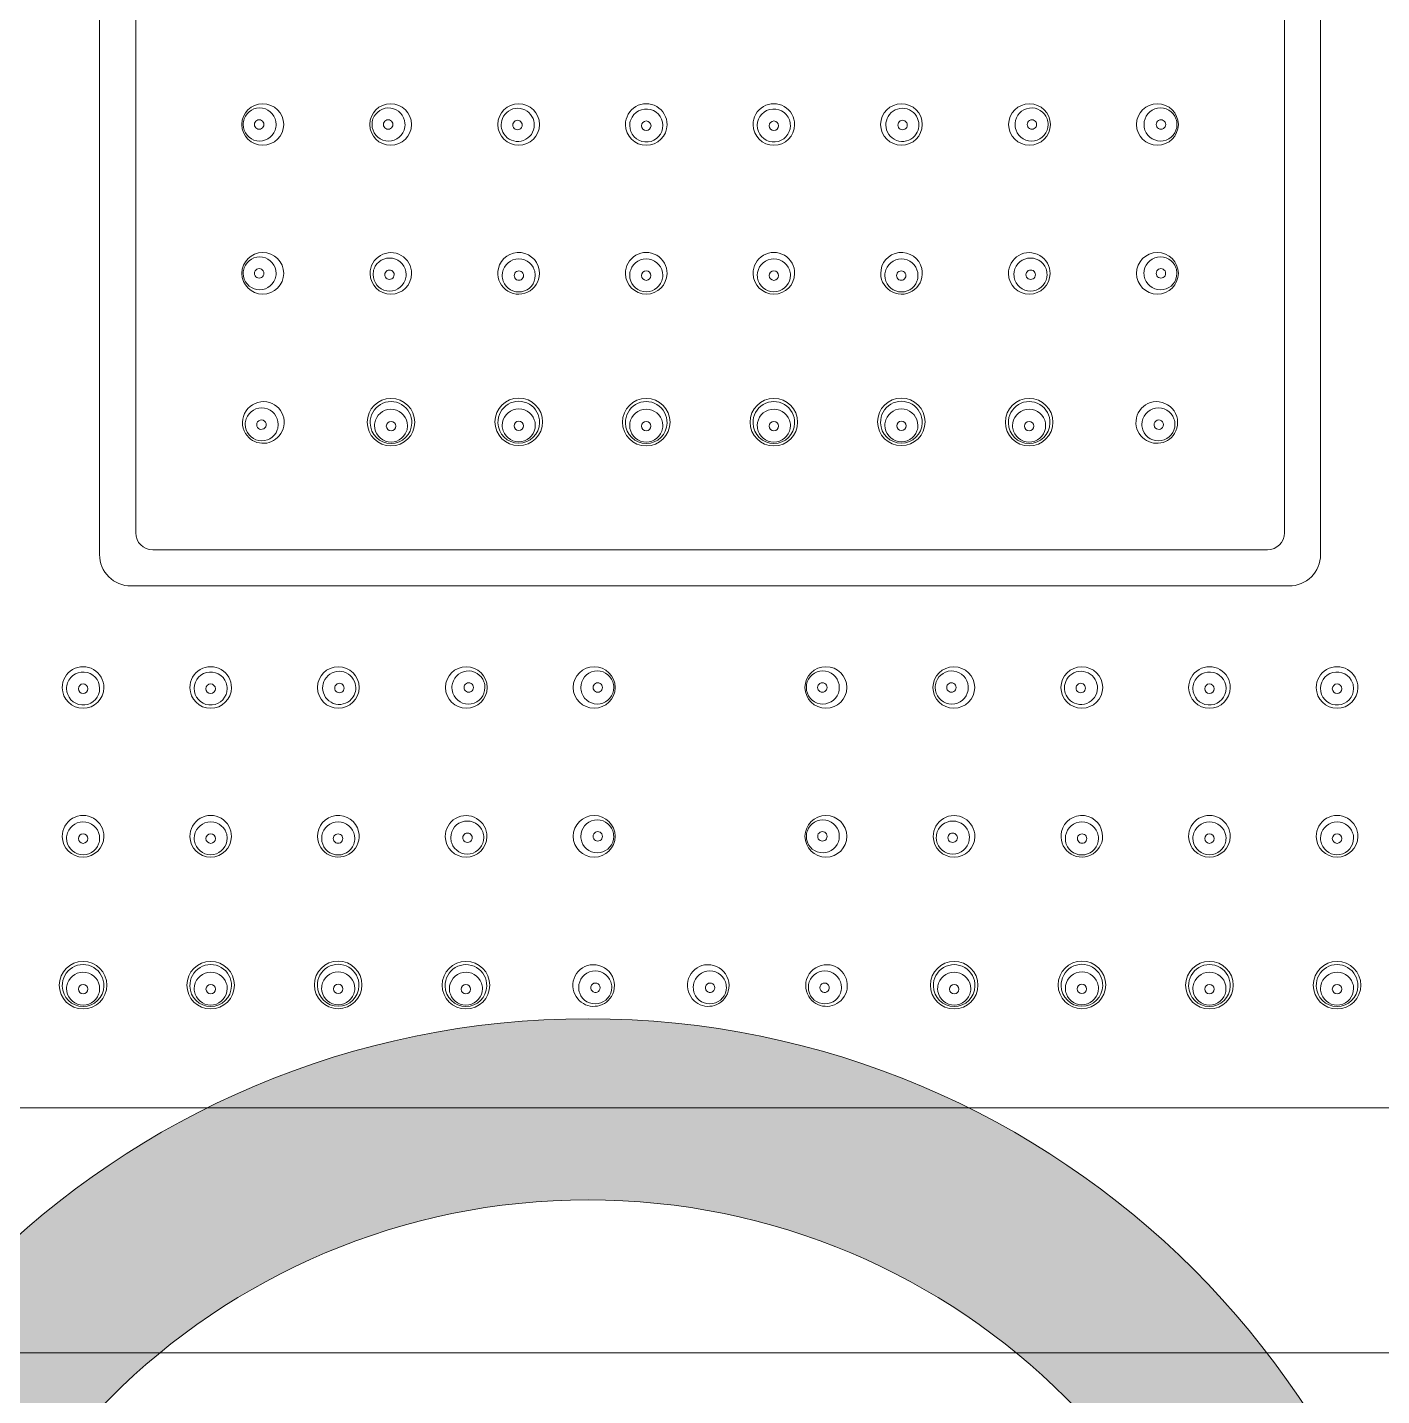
# Model space of a CAD drawing. Header units: metres. Extents: x 14 to 2416, y -346 to 476.
# Drawn here: x 145.6431 to 145.7414, y -146.6866 to -146.5872 of the extents above; entities that cross this region are included whole.
import ezdxf

# ---------------------------------------------------------------- set-up
doc = ezdxf.new("R2010")
doc.units = ezdxf.units.M
doc.linetypes.add('0', pattern=[0])
doc.linetypes.add('Dash Style-2', pattern=[0.6944250000000001, 0.48607, -0.2083550000000001])
doc.layers.get('0').update_dxf_attribs({"linetype": '0', "lineweight": 20})
for name, color, linetype, lineweight in [('A-ANNO-TEXT', 20, 'Continuous', 13), ('baños', 251, 'Continuous', 0), ('E Tuberia Emp Piso', 24, 'Dash Style-2', 40), ('MAVA -LUMINARIAS', 1, 'Continuous', 18)]:
    doc.layers.add(name, color=color, linetype=linetype, lineweight=lineweight)
doc.layers.add('MAVA Luminarias', color=1, linetype='Continuous')

# ---------------------------------------------------------------- blocks, each defined once
blk = doc.blocks.new('A$C3bae67db')
at = {"layer": 'baños'}
for p, q in [((0.05567767941755619, 0.142043857970684), (0.05567767969631632, 0.05795731748658994)), ((0.1443225757108735, 0.142043857970684), (0.1443225754321134, 0.05795731748658994)), ((0.05830638234982644, 0.1404659088862488), (0.05830638234982644, 0.05953413947369057)), ((0.1416938727786032, 0.1404659088862488), (0.1416938727786032, 0.05953413947369057)), ((0.05953425239812304, 0.05830626942536554), (0.1404660027303066, 0.05830626942536554)), ((0.05795743052766511, 0.05567756672882496), (0.1420428246007646, 0.05567756672882496))]:
    blk.add_line(p, q, dxfattribs=at)
for points in [[(0.2000001275641807, 0.2000000241799569), (1.275641352549428e-07, 0.2000000241799569), (1.275641352549428e-07, 2.417995403902751e-08), (0.2000001275641807, 2.417995403902751e-08)], [(0.1822216636463319, 0.1822215602621071), (0.01777859148198413, 0.1822215602621071), (0.01777859148198413, 0.0177784880978038), (0.1822216636463319, 0.0177784880978038)]]:
    blk.add_lwpolyline(points, close=True, dxfattribs=at)
for centre, radius in [((0.09537011069431856, 0.0891052716333931), 0.0003427381330779128), ((0.1046301444341111, 0.0891052716333931), 0.0003427381330779128), ((0.0768350682250798, 0.0675740050237934), 0.001726273626168971), ((0.0861115584927461, 0.06759639730619682), 0.001726273626168971), ((0.09536712332959496, 0.0675740050237934), 0.001726273626168971), ((0.1046331317988347, 0.0675740050237934), 0.001726273626168971), ((0.1138886966356836, 0.06759639730619682), 0.001726273626168971), ((0.1231651869033499, 0.0675740050237934), 0.001726273626168971), ((0.05448229008286809, 0.04822083048440717), 0.0003427381330779128), ((0.06374232382266065, 0.04822083048440717), 0.0003427381330779128), ((0.1362579313056553, 0.04822083048440717), 0.0003427381330779128), ((0.1455179650454479, 0.04822083048440717), 0.0003427381330779128), ((0.0544796976509847, 0.02668658888557829), 0.001726273626168971), ((0.06374570612022445, 0.02668658888557829), 0.001726273626168971), ((0.07300127095707332, 0.0267089811679817), 0.001726273626168971), ((0.08227776122473962, 0.02668658888557829), 0.001726273626168971), ((0.1177224939035764, 0.02668658888557829), 0.001726273626168971), ((0.1269989841712427, 0.0267089811679817), 0.001726273626168971), ((0.1362545490080915, 0.02668658888557829), 0.001726273626168971), ((0.1455205574773313, 0.02668658888557829), 0.001726273626168971)]:
    blk.add_circle(centre, radius, dxfattribs=at)
for centre, radius, start, end in [((0.06752527882002823, 0.08917733031159258), 0.001523801172583426, 0.5747514779052038, 179.4262465459042), ((0.07680929635802158, 0.08918567323299698), 0.001515209523409549, 0.2469365196410936, 179.7554027190644), ((0.08610443643209464, 0.08918427319206756), 0.001515209523409549, 0.244597280935595, 179.7530634803589), ((0.0953673287696688, 0.0891897944403226), 0.001508196546264781, 359.5063520397071, 180.4925711315599), ((0.1046329263587609, 0.0891897944403226), 0.001508196546264781, 359.5074288684401, 180.4936479602929), ((0.113895818696335, 0.08918427319206756), 0.001515209523409549, 0.2469365196410936, 179.7554027190644), ((0.1231909587704081, 0.08918567323299698), 0.001515209523409549, 0.244597280935595, 179.7530634803589), ((0.1324749763084014, 0.08917733031159258), 0.001523801172583426, 0.5737534540958034, 179.4252485220948), ((0.06731282925346704, 0.08919229810322093), 0.001207791056576054, 160.5363707333084, 180.0027336194925), ((0.06730058426768437, 0.08919975367322053), 0.001193765215403577, 359.6365954075218, 160.6779287406165), ((0.06726370329096198, 0.08919407473907626), 0.0003407568798300127, 359.346075732061, 180.3246311100405), ((0.07666289127263326, 0.08919085208759014), 0.001204359554630129, 160.3983028553304, 180.0015083034943), ((0.07665732812273518, 0.0891941807547525), 0.001198002774692498, 4.349572792468204, 160.4590152359306), ((0.07663254876996461, 0.08919135762729269), 0.0003418119665338834, 359.8484264500146, 180.1447206987231), ((0.08603844434941266, 0.08915878990091386), 0.001201160736598691, 157.0568312886519, 212.9165601568608), ((0.08603850400498914, 0.08917485403923564), 0.001195045438537086, 21.80722765049478, 157.7672225745089), ((0.08602225556199983, 0.08915283907781912), 0.0003418119665338834, 359.8552793012769, 180.1515735499855), ((0.08603844435623387, 0.08915878990261916), 0.001201160729709154, 351.2970901245022, 22.51761903481964), ((0.09529917106959829, 0.08913625529719837), 0.001128460337495796, 160.0025846814546, 181.0359251744131), ((0.0953710932307672, 0.08911670710454445), 0.001200198361899698, 180.0407498063049, 160.2387492971683), ((0.1046291618976625, 0.08911670710454445), 0.001200198361899698, 19.76125070283169, 359.9592501936951), ((0.1047010840588314, 0.08913625529719837), 0.001128460337495796, 358.9640748255869, 19.99741531854547), ((0.1139618107721958, 0.08915878990261916), 0.001201160729709154, 157.4823809651803, 188.7029098754976), ((0.1139617511234405, 0.08917485403923564), 0.001195045438537086, 22.2327774254911, 158.1927723495052), ((0.1139779995664298, 0.08915283907781912), 0.0003418119665338834, 359.8484264500146, 180.1447206987231), ((0.113961810779017, 0.08915878990091386), 0.001201160736598691, 327.0834398431392, 22.94316871134812), ((0.1233429270056945, 0.0891941807547525), 0.001198002774692498, 19.54098476406944, 175.6504272075318), ((0.1233677063584651, 0.08919135762729269), 0.0003418119665338834, 359.8552793012769, 180.1515735499855), ((0.1233373638557964, 0.08919085208759014), 0.001204359554630129, 359.9984916965058, 19.6016971446696), ((0.1326996708607453, 0.08919975367322053), 0.001193765215403577, 19.32207125938354, 180.3634045924782), ((0.1327365518374677, 0.08919407473907626), 0.0003407568798300127, 359.6753688899595, 180.6539242679389), ((0.13268742587519, 0.08919229810322093), 0.001207791056576054, 359.9972663805075, 19.46362926669158), ((0.06752527855149992, 0.08920814127750276), 0.001523803867774046, 180.5847748674714, 359.4162231563053), ((0.06729877940477991, 0.08918466896670196), 0.001193765217027741, 179.636596389109, 340.6779286321186), ((0.06726369211531846, 0.08919018572040471), 0.0003407458622599414, 179.6707068420732, 359.9999999999364), ((0.06728653441490451, 0.08919212453655945), 0.001207791059114692, 340.5363707599155, 0.002732610598238034), ((0.07680929608221732, 0.08919918448349762), 0.001515211808342921, 180.2663152946292, 359.7360239440766), ((0.07665652931444811, 0.08918731661173496), 0.001198002720139636, 179.8324281218217, 340.459017457677), ((0.07663254866423586, 0.08918959001353954), 0.0003418119665339049, 179.8484264500145, 0.1447206987231602), ((0.07664612589400122, 0.08919191523292369), 0.001209345381516621, 340.4185567370939, 4.416346836907331), ((0.08610443670789891, 0.0891977844425682), 0.001515211808342921, 180.2639760559234, 359.7336847053708), ((0.08603844434895791, 0.08915878990125492), 0.001201160737011495, 212.9165601055092, 351.2970902225019), ((0.08602225566772859, 0.0891510714640944), 0.0003418119665339049, 179.8552793012768, 0.1515735499854856), ((0.09536732874329346, 0.08918700170280403), 0.001508175096699564, 180.3864785172691, 359.6124446539787), ((0.1046329263851362, 0.08918700170280403), 0.001508175096699564, 180.3875553460212, 359.6135214827309), ((0.1138958184205308, 0.0891977844425682), 0.001515211808342921, 180.2663152946292, 359.7360239440766), ((0.1139618107794718, 0.08915878990125492), 0.001201160737011495, 188.7029097774981, 327.0834398944908), ((0.1139779994607011, 0.0891510714640944), 0.0003418119665339049, 179.8484264500145, 0.1447206987231602), ((0.1231909590462124, 0.08919918448349762), 0.001515211808342921, 180.2639760559234, 359.7336847053708), ((0.1233541292344285, 0.08919191523292369), 0.001209345381516621, 175.5836531630927, 199.5814432629045), ((0.1233437258139816, 0.08918731661173496), 0.001198002720139636, 199.5409825423229, 0.1675718781782871), ((0.1233677064641938, 0.08918959001353954), 0.0003418119665339049, 179.8552793012768, 0.1515735499854856), ((0.1324749765769297, 0.08920814127750276), 0.001523803867774046, 180.5837768436947, 359.4152251325286), ((0.1327137207135252, 0.08919212453655945), 0.001207791059114692, 179.9972673894018, 199.4636292400845), ((0.1327014757236498, 0.08918466896670196), 0.001193765217027741, 199.3220713678814, 0.3634036108910048), ((0.1327365630131112, 0.08919018572040471), 0.0003407458622599414, 180.0000000000635, 0.3292931579268081), ((0.06752622073366865, 0.0783676869765415), 0.001523560504830024, 0.5584262577229699, 179.4438626310407), ((0.06730323483333223, 0.07838901595476244), 0.001193893552601191, 359.6382842799194, 160.6700129615116), ((0.07682554912815931, 0.07837585614284848), 0.001510635915196017, 359.5106951228642, 180.5562638595077), ((0.07673669497097535, 0.07829296384556272), 0.001200943033476937, 359.9331528515922, 160.1968952919805), ((0.08610270852994972, 0.07839207688228811), 0.001507949430811743, 358.7861149333493, 167.2863113225147), ((0.09536749553893742, 0.07839150085185764), 0.001508573317714411, 358.8207356911439, 181.1783762100055), ((0.1046327595894923, 0.07839150085185764), 0.001508573317714411, 358.8216237899945, 181.1792643088561), ((0.1138975465984799, 0.07839207688228811), 0.001507949430811743, 12.71368867748525, 181.2138850666507), ((0.1231747060002704, 0.07837585614284848), 0.001510635915196017, 359.4437361404923, 180.4893048771358), ((0.1232635601574543, 0.07829296384556272), 0.001200943033476937, 19.80310470801955, 180.0668471484078), ((0.132474034394761, 0.0783676869765415), 0.001523560504830024, 0.5561373689593011, 179.441573742277), ((0.1326970202950974, 0.07838901595476244), 0.001193893552601191, 19.32998703848845, 180.3617157200807), ((0.06731527943469473, 0.07838172810874511), 0.00120767496975197, 160.5328952513857, 180.002746965788), ((0.06726664170508911, 0.0783833489728849), 0.0003407760450881728, 359.6740150186533, 180.3195815855062), ((0.07673634930023354, 0.07829561864559054), 0.00119972075021922, 160.3105915023508, 180), ((0.07672299392032755, 0.07828035006203748), 0.0003424123588572697, 359.9019781301491, 179.907487058293), ((0.08610123918919044, 0.07838004721005376), 0.001509211767642307, 166.828532229629, 359.243894026229), ((0.08610787517994822, 0.07822999281943765), 0.001200943033476937, 19.80310470801955, 180.0668471484078), ((0.08612157623059602, 0.078217379035884), 0.0003424123588572697, 0.09251294170702966, 180.0980218698508), ((0.08610822085069003, 0.07823264761946547), 0.00119972075021922, 0, 19.68940849764915), ((0.09536296503841868, 0.0782389326812094), 0.001195992791243886, 160.2964487053673, 179.9991928352202), ((0.09536814589654341, 0.07823566580440655), 0.00120197248215199, 0.1605960866830021, 160.2331046607045), ((0.09536871337598996, 0.0782146922411684), 0.0003427171174496419, 0.1454795033560317, 179.8585834045856), ((0.1046321092318863, 0.07823566580440655), 0.00120197248215199, 19.76689533929529, 179.839403913317), ((0.1046315417524397, 0.0782146922411684), 0.0003427171174496419, 0.1414165954143968, 179.854520496644), ((0.104637290090011, 0.0782389326812094), 0.001195992791243886, 0.0008071647797915169, 19.70355129463271), ((0.1138990159392392, 0.07838004721005376), 0.001509211767642307, 180.756105973771, 13.17146777037103), ((0.1138920342777396, 0.07823264761946547), 0.00119972075021922, 160.3105915023508, 180), ((0.1138923799484814, 0.07822999281943765), 0.001200943033476937, 359.9331528515922, 160.1968952919805), ((0.1138786788978337, 0.078217379035884), 0.0003424123588572697, 359.9019781301491, 179.907487058293), ((0.1232772612081021, 0.07828035006203748), 0.0003424123588572697, 0.09251294170702966, 180.0980218698508), ((0.1232639058281961, 0.07829561864559054), 0.00119972075021922, 0, 19.68940849764915), ((0.1327336134233406, 0.0783833489728849), 0.0003407760450881728, 359.6804184144938, 180.3259849813467), ((0.1326849756937349, 0.07838172810874511), 0.00120767496975197, 359.997253034212, 19.4671047486143), ((0.0675262201329474, 0.0783977629684145), 0.001523564837230641, 180.5749321923367, 359.4273566964525), ((0.06730147437173173, 0.07837419070545337), 0.00119389333313216, 179.6410510969565, 340.6700218788732), ((0.06726664149067574, 0.07837950938019134), 0.0003407760450880885, 179.6740150187168, 0.3195815854410826), ((0.0672894296246227, 0.07838147879927959), 0.001207674969753276, 340.5328952600327, 0), ((0.07682554874776315, 0.07837650696605891), 0.001510641993610608, 180.5809473250861, 359.4860116572814), ((0.07673755557897266, 0.07829406342468559), 0.001200928035992184, 179.92580103304, 340.1673369226742), ((0.0767229938655305, 0.07828031713778927), 0.0003424123588573842, 179.9019778471349, 359.9074873413071), ((0.07673791822156772, 0.07829149877172625), 0.001199718968097798, 340.2766783095563, 0.003053155092960894), ((0.08610665192958322, 0.07822852774560118), 0.001199718968097798, 179.996946844907, 199.7233216904437), ((0.08610701457195091, 0.07823109239856052), 0.001200928035992184, 199.8326630773257, 0.07419896695995848), ((0.08612157628539308, 0.0782173461116642), 0.0003424123588573842, 180.0925126586928, 0.09802215286506169), ((0.09536749544457734, 0.07837916770522924), 0.001508369991397104, 180.7099927432195, 359.2891192542868), ((0.0953689405916407, 0.07824231153565364), 0.001201973046303671, 180.1602606542315, 340.0846719199311), ((0.09536871331505381, 0.07821640832047905), 0.000342717117449731, 180.1454795032274, 359.8585834046492), ((0.0953741167763269, 0.0782390521825036), 0.001195996880989198, 340.1470106921285, 359.9991694389859), ((0.1046327596838523, 0.07837916770522924), 0.001508369991397104, 180.7108807457132, 359.2900072567805), ((0.1046261383523301, 0.0782390521825036), 0.001195996880989198, 180.0008305610141, 199.8529893078715), ((0.104631314536789, 0.07824231153565364), 0.001201973046303671, 199.915328080069, 359.8397393457685), ((0.1046315418133759, 0.07821640832047905), 0.000342717117449731, 180.1414165953509, 359.8545204967726), ((0.1138932405564788, 0.07823109239856052), 0.001200928035992184, 179.92580103304, 340.1673369226742), ((0.1138786788430366, 0.0782173461116642), 0.0003424123588573842, 179.9019778471349, 359.9074873413071), ((0.1138936031990738, 0.07822852774560118), 0.001199718968097798, 340.2766783095563, 0.003053155092960894), ((0.1231747063806665, 0.07837650696605891), 0.001510641993610608, 180.5139883427186, 359.4190526749139), ((0.1232623369068619, 0.07829149877172625), 0.001199718968097798, 179.996946844907, 199.7233216904437), ((0.123262699549457, 0.07829406342468559), 0.001200928035992184, 199.8326630773257, 0.07419896695995848), ((0.1232772612628992, 0.07828031713778927), 0.0003424123588573842, 180.0925126586928, 0.09802215286506169), ((0.1324740349954823, 0.0783977629684145), 0.001523564837230641, 180.5726433035458, 359.4250678076634), ((0.1327108255040343, 0.07838147879927959), 0.001207674969753276, 180, 199.4671047399674), ((0.1326987807566979, 0.07837419070545337), 0.00119389333313216, 199.3299781211269, 0.3589489030434814), ((0.1327336136377539, 0.07837950938019134), 0.0003407760450880885, 179.6804184145589, 0.3259849812831996), ((0.06757577863658071, 0.06754246966197996), 0.001521988814155353, 80.54815256121562, 211.633336167478), ((0.06744739869321847, 0.06741161615038749), 0.001200817506817739, 359.9068270054257, 160.0843865683467), ((0.06757360806199131, 0.0675587707196641), 0.001506273214753162, 319.5304199536451, 80.36488295535518), ((0.07683599266800911, 0.06755994871695492), 0.001508967363600021, 357.8229479661159, 182.0301807567156), ((0.08611063404958941, 0.06758234099935834), 0.001508967363600021, 357.9698192432843, 182.1770520338841), ((0.09536732375926249, 0.06756132956913774), 0.001508910434373833, 357.9993150835641, 182.0003996025396), ((0.1046329313691672, 0.06756132956913774), 0.001508910434373833, 357.9996003974603, 182.0006849164359), ((0.1138896210788403, 0.06758234099935834), 0.001508967363600021, 357.8229479661159, 182.0301807567156), ((0.1231642624604206, 0.06755994871695492), 0.001508967363600021, 357.9698192432843, 182.1770520338841), ((0.1324266470664384, 0.0675587707196641), 0.001506273214753162, 99.63511704464473, 220.4695800463546), ((0.1325528564352112, 0.06741161615038749), 0.001200817506817739, 19.91561343165329, 180.0931729945744), ((0.132424476491849, 0.06754246966197996), 0.001521988814155353, 328.3666638325218, 99.45184743878438), ((0.06744492393198698, 0.06741844311735434), 0.00119617823364954, 160.3514577205625, 180.0058689435308), ((0.06742947758010587, 0.06739314287329279), 0.0003417448353014675, 143.4591566175692, 215.8037251876988), ((0.06742879027405024, 0.0673927519154276), 0.0003414261719296849, 69.53359209067591, 143.3377727266896), ((0.06742884736917176, 0.06739080462619285), 0.0003432313649668054, 353.593148223272, 69.65618205706909), ((0.07682412820707896, 0.06732174835760674), 0.001188687084480606, 160.3205009243842, 179.9977989997734), ((0.0768361336767498, 0.06731439095414515), 0.001202472454991783, 0.3589689066509878, 160.1830485852777), ((0.07683718328979694, 0.06728423467964006), 0.0003427216785175545, 0.3316643734356975, 179.6745511584029), ((0.0861104930410761, 0.06733678323654857), 0.001202472454991783, 19.81695141472233, 179.641031093349), ((0.08610944342802895, 0.0673066269620719), 0.0003427216785175545, 0.325448841597066, 179.6683356265643), ((0.08612249851051956, 0.06734414064001015), 0.001188687084480606, 0.002201000226615922, 19.67949907561579), ((0.09535497519681257, 0.06732625400791648), 0.001188978101211688, 160.3206322798199, 179.9979251928167), ((0.09536676056376336, 0.06731936279231121), 0.001202398407140004, 0.3318408663501854, 160.2005550083285), ((0.09536760711961279, 0.06728917523130207), 0.0003427214496676189, 0.3212440237048805, 179.6801582375024), ((0.1046334945648937, 0.06731936279231121), 0.001202398407140004, 19.79944499167146, 179.6681591336499), ((0.1046326480088169, 0.06728917523130207), 0.0003427214496676189, 0.319841762497594, 179.6787559762952), ((0.1046452799316171, 0.06732625400791648), 0.001188978101211688, 0.002074807183306674, 19.67936772018006), ((0.1138777566179101, 0.06734414064001015), 0.001188687084480606, 160.3205009243842, 179.9977989997734), ((0.1138897620873536, 0.06733678323654857), 0.001202472454991783, 0.3589689066509878, 160.1830485852777), ((0.1138908117004007, 0.0673066269620719), 0.0003427216785175545, 0.3316643734356975, 179.6745511584029), ((0.1231641214516799, 0.06731439095414515), 0.001202472454991783, 19.81695141472233, 179.641031093349), ((0.1231630718386327, 0.06728423467964006), 0.0003427216785175545, 0.325448841597066, 179.6683356265643), ((0.1231761269213507, 0.06732174835760674), 0.001188687084480606, 0.002201000226615922, 19.67949907561579), ((0.1325714077592579, 0.06739080462619285), 0.0003432313649668054, 110.3438179429309, 186.4068517767278), ((0.1325714648543794, 0.0673927519154276), 0.0003414261719296849, 36.66222727331041, 110.4664079093241), ((0.1325707775483238, 0.06739314287329279), 0.0003417448353014675, 324.1962748123012, 36.54084338243083), ((0.1325553311964427, 0.06741844311735434), 0.00119617823364954, 359.9941310564691, 19.64854227943749), ((0.06744956593814777, 0.06741637321754723), 0.001200821812368165, 179.9070834077331, 340.0164505868464), ((0.06755888616902439, 0.06754782574898144), 0.001510474982378461, 212.1423970633515, 320.2087241241978), ((0.06743122423284831, 0.06739365621933047), 0.0003434622621792048, 215.7027211554143, 279.638193328027), ((0.06743161916568852, 0.06739068123007286), 0.000340463161306216, 279.6564916593664, 353.5617333049892), ((0.06745204315046749, 0.06740953993729448), 0.001196171468180108, 340.2835028898117, 0.005914314197119606), ((0.07683595447673497, 0.06753015113638838), 0.001508167584307319, 180.8988493815665, 359.0998149017747), ((0.07683789637843574, 0.06732932927223345), 0.001202478864778748, 180.359042434974, 339.950480320251), ((0.07683718307652043, 0.06728816526076997), 0.0003427216785174244, 180.3316643732419, 359.6745511585951), ((0.07684987977717128, 0.06732197217404945), 0.001188702755491038, 340.0855827822089, 359.9977080007025), ((0.08611067224109092, 0.06755254341882022), 0.001508167584307319, 180.9001850982251, 359.1011506184335), ((0.08609674694065461, 0.06734436445645287), 0.001188702755491038, 180.0022919992975, 199.9144172177909), ((0.08610873033916278, 0.06735172155466529), 0.001202478864778748, 200.049519679749, 359.640957565026), ((0.08610944364107809, 0.06731055754317339), 0.0003427216785174244, 180.3254488414049, 359.6683356267581), ((0.09536732368673029, 0.06753224788808865), 0.001508175294152605, 180.8961877184803, 359.1035269676771), ((0.09536844225425511, 0.06733361572710095), 0.001202467430117421, 180.3487255595719, 339.9526601246038), ((0.09536760707254643, 0.06729300994097542), 0.0003427214496652206, 180.3212439525, 359.6801583086421), ((0.09538014580965637, 0.0673263715315997), 0.001188992995398989, 340.0872666414435, 359.9978397821129), ((0.1046329314416994, 0.06753224788808865), 0.001508175294152605, 180.8964730323229, 359.1038122815197), ((0.1046201093187733, 0.0673263715315997), 0.001188992995398989, 180.0021602178871, 199.9127333585565), ((0.1046318128741746, 0.06733361572710095), 0.001202467430117421, 200.0473398753963, 359.651274440428), ((0.1046326480558832, 0.06729300994097542), 0.0003427214496652206, 180.3198416913579, 359.6787560475), ((0.1138895828873387, 0.06755254341882022), 0.001508167584307319, 180.8988493815665, 359.0998149017747), ((0.1138915247892669, 0.06735172155466529), 0.001202478864778748, 180.359042434974, 339.950480320251), ((0.1138908114873516, 0.06731055754317339), 0.0003427216785174244, 180.3316643732419, 359.6745511585951), ((0.1139035081880024, 0.06734436445645287), 0.001188702755491038, 340.0855827822089, 359.9977080007025), ((0.1231643006516947, 0.06753015113638838), 0.001508167584307319, 180.9001850982251, 359.1011506184335), ((0.1231503753512584, 0.06732197217404945), 0.001188702755491038, 180.0022919992975, 199.9144172177909), ((0.1231623587499939, 0.06732932927223345), 0.001202478864778748, 200.049519679749, 359.640957565026), ((0.1231630720519092, 0.06728816526076997), 0.0003427216785174244, 180.3254488414049, 359.6683356267581), ((0.1324413689594053, 0.06754782574898144), 0.001510474982378461, 219.7912758758021, 327.8576029366483), ((0.1325482119779622, 0.06740953993729448), 0.001196171468180108, 179.9940856858028, 199.7164971101882), ((0.1325506891902819, 0.06741637321754723), 0.001200821812368165, 199.9835494131534, 0.09291659226688478), ((0.1325686359629685, 0.06739068123007286), 0.000340463161306216, 186.4382666950108, 260.3435083406337), ((0.1325690308955814, 0.06739365621933047), 0.0003434622621792048, 260.361806671973, 324.2972788445857), ((0.05953425239812304, 0.05953413947369057), 0.001227870048324664, 180.000000010199, 269.9999999974336), ((0.1404660027303066, 0.05953413947369057), 0.001227870048324664, 270.0000000025664, 359.999999989801), ((0.05795630335677515, 0.05795619038922695), 0.002278623939186942, 179.9716592442715, 270.0283426059618), ((0.1420439517716545, 0.05795619038922695), 0.002278623939186942, 269.971657394038, 0.02834075572858865), ((0.05447950815821834, 0.04830535329136509), 0.001508196546264781, 359.5063520397071, 180.4925711315599), ((0.0637451057473104, 0.04830535329136509), 0.001508196546264781, 359.5074288684401, 180.4936479602929), ((0.07300799808488456, 0.04829983204311006), 0.001515209523409549, 0.2469365196410936, 179.7554027190644), ((0.08230313815895762, 0.04830123208403947), 0.001515209523409549, 0.244597280935595, 179.7530634803589), ((0.09158715569695097, 0.04829288916263508), 0.001523801172583426, 0.5737534540958034, 179.4252485220948), ((0.108413099431365, 0.04829288916263508), 0.001523801172583426, 0.5747514779052038, 179.4262465459042), ((0.1176971169693584, 0.04830123208403947), 0.001515209523409549, 0.2469365196410936, 179.7554027190644), ((0.1269922570434314, 0.04829983204311006), 0.001515209523409549, 0.244597280935595, 179.7530634803589), ((0.1362551493810056, 0.04830535329136509), 0.001508196546264781, 359.5063520397071, 180.4925711315599), ((0.1455207469700976, 0.04830535329136509), 0.001508196546264781, 359.5074288684401, 180.4936479602929), ((0.05448327261931674, 0.04823226595558694), 0.001200198361899698, 180.0407498063049, 160.2387492971683), ((0.063741341286212, 0.04823226595558694), 0.001200198361899698, 19.76125070283169, 359.9592501936951), ((0.07307399016074534, 0.04827434875366166), 0.001201160729709154, 157.4823809651806, 188.7029098754977), ((0.07307393051199007, 0.04829041289027813), 0.001195045438537086, 22.2327774254911, 158.1927723495052), ((0.07307399016756655, 0.04827434875192793), 0.001201160736598691, 327.0834398431394, 22.94316871134834), ((0.08245510639424403, 0.04830973960579499), 0.001198002774692498, 19.54098476406944, 175.6504272075318), ((0.08244954324434595, 0.04830641093863264), 0.001204359554630129, 359.9984916965058, 19.6016971446696), ((0.09181185024929484, 0.04831531252426302), 0.001193765215403577, 19.32207125938375, 180.3634045924782), ((0.09179960526373954, 0.04830785695426343), 0.001207791056576054, 359.9972663805075, 19.4636292666918), ((0.1082006498645764, 0.04830785695426343), 0.001207791056576054, 160.5363707333082, 180.0027336194925), ((0.1081884048790211, 0.04831531252426302), 0.001193765215403577, 359.6365954075218, 160.6779287406167), ((0.11755071188397, 0.04830641093863264), 0.001204359554630129, 160.3983028553304, 180.0015083034943), ((0.117545148734072, 0.04830973960579499), 0.001198002774692498, 4.349572792468204, 160.4590152359306), ((0.1269262649607494, 0.04827434875192793), 0.001201160736598691, 157.0568312886517, 212.9165601568606), ((0.1269263246163259, 0.04829041289027813), 0.001195045438537086, 21.80722765049478, 157.7672225745089), ((0.1269262649675706, 0.04827434875366166), 0.001201160729709154, 351.2970901245022, 22.51761903481942), ((0.136258913842104, 0.04823226595558694), 0.001200198361899698, 180.0407498063049, 160.2387492971683), ((0.1455169825089992, 0.04823226595558694), 0.001200198361899698, 19.76125070283169, 359.9592501936951), ((0.05447950813184299, 0.04830256055384652), 0.001508175096699564, 180.3864785172691, 359.6124446539787), ((0.05441135045814782, 0.04825181414821245), 0.001128460337495796, 160.0025846814546, 181.0359251744131), ((0.06374510577368575, 0.04830256055384652), 0.001508175096699564, 180.3875553460212, 359.6135214827309), ((0.06381326344738092, 0.04825181414821245), 0.001128460337495796, 358.9640748255869, 19.99741531854547), ((0.0730079978090803, 0.0483133432936107), 0.001515211808342921, 180.2663152946292, 359.7360239440766), ((0.0730739901680213, 0.04827434875229741), 0.001201160737011495, 188.7029097774981, 327.0834398944905), ((0.07309017895497938, 0.04826839792886162), 0.0003418119665338834, 359.8484264500146, 180.1447206987231), ((0.07309017884925062, 0.04826663031510847), 0.0003418119665339049, 179.8484264500145, 0.1447206987231602), ((0.08230313843476189, 0.04831474333454011), 0.001515211808342921, 180.2639760559234, 359.7336847053708), ((0.08246630862297799, 0.04830747408396618), 0.001209345381516621, 175.5836531630929, 199.5814432629045), ((0.0824559052025311, 0.04830287546277745), 0.001198002720139636, 199.5409825423227, 0.1675718781782871), ((0.08247988574701459, 0.04830691647830676), 0.0003418119665338834, 359.8552793012769, 180.1515735499855), ((0.08247988585274335, 0.04830514886458204), 0.0003418119665339049, 179.8552793012768, 0.1515735499854856), ((0.09158715596547928, 0.04832370012851683), 0.001523803867774046, 180.5837768436947, 359.4152251325286), ((0.0918259001020747, 0.04830768338760194), 0.001207791059114692, 179.9972673894018, 199.4636292400843), ((0.0918136551121993, 0.04830022781774446), 0.001193765217027741, 199.3220713678814, 0.3634036108910048), ((0.09184873122601722, 0.04830963359011875), 0.0003407568798300127, 359.6753688899595, 180.6539242679389), ((0.09184874240166074, 0.04830574457144721), 0.0003407458622599414, 180.0000000000635, 0.3292931579268081), ((0.1084130991628367, 0.04832370012851683), 0.001523803867774046, 180.5847748674714, 359.4162231563053), ((0.1081866000161167, 0.04830022781774446), 0.001193765217027741, 179.636596389109, 340.6779286321186), ((0.1081515239022988, 0.04830963359011875), 0.0003407568798300127, 359.346075732061, 180.3246311100405), ((0.1081515127266552, 0.04830574457144721), 0.0003407458622599414, 179.6707068420732, 359.9999999999364), ((0.1081743550262413, 0.04830768338760194), 0.001207791059114692, 340.5363707599157, 0.002732610598238034), ((0.1176971166935541, 0.04831474333454011), 0.001515211808342921, 180.2663152946292, 359.7360239440766), ((0.1175443499257849, 0.04830287546277745), 0.001198002720139636, 179.8324281218217, 340.4590174576773), ((0.1175203693813014, 0.04830691647830676), 0.0003418119665338834, 359.8484264500146, 180.1447206987231), ((0.1175203692755726, 0.04830514886458204), 0.0003418119665339049, 179.8484264500145, 0.1447206987231602), ((0.117533946505338, 0.04830747408396618), 0.001209345381516621, 340.4185567370955, 4.416346836907127), ((0.1269922573192357, 0.0483133432936107), 0.001515211808342921, 180.2639760559234, 359.7336847053708), ((0.1269262649602947, 0.04827434875229741), 0.001201160737011495, 212.9165601055094, 351.2970902225019), ((0.1269100761733366, 0.04826839792886162), 0.0003418119665338834, 359.8552793012769, 180.1515735499855), ((0.1269100762790654, 0.04826663031510847), 0.0003418119665339049, 179.8552793012768, 0.1515735499854856), ((0.1362551493546302, 0.04830256055384652), 0.001508175096699564, 180.3864785172691, 359.6124446539787), ((0.1361869916809351, 0.04825181414821245), 0.001128460337495796, 160.0025846814546, 181.0359251744131), ((0.145520746996473, 0.04830256055384652), 0.001508175096699564, 180.3875553460212, 359.6135214827309), ((0.1455889046701682, 0.04825181414821245), 0.001128460337495796, 358.9640748255869, 19.99741531854547), ((0.05447967492748695, 0.03750705970290014), 0.001508573317714411, 358.8207356911439, 181.1783762100055), ((0.06374493897804179, 0.03750705970290014), 0.001508573317714411, 358.8216237899945, 181.1792643088561), ((0.07300972598702948, 0.0375076357333306), 0.001507949430811743, 12.71368867748525, 181.2138850666507), ((0.0822868853888199, 0.03749141499386255), 0.001510635915196017, 359.4437361404923, 180.4893048771358), ((0.09158621378331055, 0.037483245827584), 0.001523560504830024, 0.5561373689593011, 179.441573742277), ((0.1084140413450054, 0.037483245827584), 0.001523560504830024, 0.5584262577229699, 179.4438626310407), ((0.1177133697394961, 0.03749141499386255), 0.001510635915196017, 359.5106951228642, 180.5562638595077), ((0.1269905291412865, 0.0375076357333306), 0.001507949430811743, 358.7861149333493, 167.2863113225147), ((0.1362553161502742, 0.03750705970290014), 0.001508573317714411, 358.8207356911439, 181.1783762100055), ((0.145520580200829, 0.03750705970290014), 0.001508573317714411, 358.8216237899945, 181.1792643088561), ((0.05448032528509295, 0.03735122465544904), 0.00120197248215199, 0.1605960866830021, 160.2331046607047), ((0.0637442886204358, 0.03735122465544904), 0.00120197248215199, 19.76689533929529, 179.839403913317), ((0.07301119532778877, 0.03749560606109625), 0.001509211767642307, 180.756105973771, 13.17146777037103), ((0.07300455933703098, 0.03734555167048015), 0.001200943033476937, 359.9331528515922, 160.1968952919807), ((0.08237573954600386, 0.03740852269660522), 0.001200943033476937, 19.80310470801976, 180.0668471484078), ((0.08237608521674566, 0.03741117749663303), 0.00119972075021922, 0, 19.68940849764915), ((0.09180919968364698, 0.03750457480577651), 0.001193893552601191, 19.32998703848845, 180.3617157200807), ((0.09184579281189009, 0.0374989078239274), 0.0003407760450881728, 359.6804184144938, 180.3259849813467), ((0.09179715508228448, 0.0374972869597876), 0.00120767496975197, 359.997253034212, 19.4671047486143), ((0.1082031000460315, 0.0374972869597876), 0.00120767496975197, 160.5328952513857, 180.002746965788), ((0.108191055444669, 0.03750457480577651), 0.001193893552601191, 359.6382842799194, 160.6700129615116), ((0.1081544623164259, 0.0374989078239274), 0.0003407760450881728, 359.6740150186533, 180.3195815855062), ((0.1176241699115703, 0.03741117749663303), 0.00119972075021922, 160.3105915023508, 180), ((0.1176245155823121, 0.03740852269660522), 0.001200943033476937, 359.9331528515922, 160.1968952919803), ((0.1269890598005272, 0.03749560606109625), 0.001509211767642307, 166.828532229629, 359.243894026229), ((0.126995695791285, 0.03734555167048015), 0.001200943033476937, 19.80310470801934, 180.0668471484078), ((0.1362559665078802, 0.03735122465544904), 0.00120197248215199, 0.1605960866830021, 160.2331046607047), ((0.145519929843223, 0.03735122465544904), 0.00120197248215199, 19.76689533929529, 179.839403913317), ((0.05447967483312688, 0.03749472655624331), 0.001508369991397104, 180.7099927432195, 359.2891192542868), ((0.05447514442696821, 0.0373544915322519), 0.001195992791243886, 160.2964487053675, 179.9991928352202), ((0.05448111998019023, 0.03735787038669613), 0.001201973046303671, 180.1602606542332, 340.0846719199311), ((0.05448089276453949, 0.03733025109221089), 0.0003427171174496419, 0.1454795033560317, 179.8585834045856), ((0.05448089270360335, 0.03733196717152154), 0.000342717117449731, 180.1454795032274, 359.8585834046492), ((0.05448629616487644, 0.03735461103354609), 0.001195996880989198, 340.1470106921285, 359.9991694389859), ((0.06374493907240186, 0.03749472655624331), 0.001508369991397104, 180.7108807457132, 359.2900072567805), ((0.06373831774087968, 0.03735461103354609), 0.001195996880989198, 180.0008305610141, 199.8529893078715), ((0.06374349392533851, 0.03735787038669613), 0.001201973046303671, 199.915328080069, 359.8397393457685), ((0.06374372114098925, 0.03733025109221089), 0.0003427171174496419, 0.1414165954143968, 179.854520496644), ((0.0637437212019254, 0.03733196717152154), 0.000342717117449731, 180.1414165953509, 359.8545204967726), ((0.06374946947856053, 0.0373544915322519), 0.001195992791243886, 0.0008071647797915169, 19.70355129463293), ((0.0730054199450283, 0.03734665124960301), 0.001200928035992184, 179.92580103304, 340.1673369226745), ((0.07300421366628917, 0.03734820647050796), 0.00119972075021922, 160.3105915023508, 180), ((0.07299085828638319, 0.03733293788692649), 0.0003424123588572697, 359.9019781301491, 179.907487058293), ((0.07299085823158613, 0.03733290496270669), 0.0003424123588573842, 179.9019778471349, 359.9074873413071), ((0.07300578258762336, 0.03734408659664368), 0.001199718968097798, 340.2766783095561, 0.003053155092960894), ((0.08228688576921606, 0.03749206581710141), 0.001510641993610608, 180.5139883427186, 359.4190526749139), ((0.08237451629541148, 0.03740705762276875), 0.001199718968097798, 179.996946844907, 199.7233216904439), ((0.08237487893800655, 0.03740962227572808), 0.001200928035992184, 199.8326630773255, 0.07419896695995848), ((0.08238944059665165, 0.03739590891305156), 0.0003424123588572697, 0.09251294170702966, 180.0980218698508), ((0.08238944065144871, 0.03739587598883176), 0.0003424123588573842, 180.0925126586928, 0.09802215286506169), ((0.0915862143840318, 0.03751332181942857), 0.001523564837230641, 180.5726433035475, 359.4250678076634), ((0.09182300489258388, 0.03749703765032208), 0.001207674969753276, 180, 199.4671047399676), ((0.09181096014524748, 0.03748974955649587), 0.00119389333313216, 199.3299781211269, 0.3589489030434814), ((0.09184579302630347, 0.03749506823120541), 0.0003407760450880885, 179.6804184145589, 0.3259849812831996), ((0.1084140407442842, 0.03751332181942857), 0.001523564837230641, 180.5749321923367, 359.4273566964525), ((0.1081892949830685, 0.03748974955649587), 0.00119389333313216, 179.6410510969565, 340.6700218788732), ((0.1081544621020125, 0.03749506823120541), 0.0003407760450880885, 179.6740150187168, 0.3195815854410826), ((0.1081772502357321, 0.03749703765032208), 0.001207674969753276, 340.5328952600324, 0), ((0.1177133693590999, 0.03749206581710141), 0.001510641993610608, 180.5809473250861, 359.4860116572814), ((0.1176253761903094, 0.03740962227572808), 0.001200928035992184, 179.92580103304, 340.1673369226745), ((0.1176108144768673, 0.03739587598883176), 0.0003424123588573842, 179.9019778471349, 359.9074873413071), ((0.1176108145316643, 0.03739590891305156), 0.0003424123588572697, 359.9019781301491, 179.907487058293), ((0.1176257388329045, 0.03740705762276875), 0.001199718968097798, 340.2766783095565, 0.003053155092960894), ((0.1269944725406926, 0.03734408659664368), 0.001199718968097798, 179.996946844907, 199.7233216904439), ((0.1269948351832877, 0.03734665124960301), 0.001200928035992184, 199.8326630773255, 0.07419896695995848), ((0.1270093968419328, 0.03733293788692649), 0.0003424123588572697, 0.09251294170702966, 180.0980218698508), ((0.1270093968967299, 0.03733290496270669), 0.0003424123588573842, 180.0925126586928, 0.09802215286506169), ((0.1269960414620268, 0.03734820647050796), 0.00119972075021922, 0, 19.68940849764915), ((0.1362553160559141, 0.03749472655624331), 0.001508369991397104, 180.7099927432195, 359.2891192542868), ((0.1362507856497555, 0.0373544915322519), 0.001195992791243886, 160.2964487053675, 179.9991928352202), ((0.1362567612029775, 0.03735787038669613), 0.001201973046303671, 180.1602606542315, 340.0846719199311), ((0.1362565339873267, 0.03733025109221089), 0.0003427171174496419, 0.1454795033560317, 179.8585834045856), ((0.1362565339263906, 0.03733196717152154), 0.000342717117449731, 180.1454795032274, 359.8585834046492), ((0.1362619373874363, 0.03735461103354609), 0.001195996880989198, 340.1470106921285, 359.9991694389859), ((0.1455205802951891, 0.03749472655624331), 0.001508369991397104, 180.7108807457132, 359.2900072567805), ((0.1455139589634395, 0.03735461103354609), 0.001195996880989198, 180.0008305610141, 199.8529893078715), ((0.1455191351481258, 0.03735787038669613), 0.001201973046303671, 199.915328080069, 359.8397393457668), ((0.1455193623637765, 0.03733025109221089), 0.0003427171174496419, 0.1414165954143968, 179.854520496644), ((0.1455193624247126, 0.03733196717152154), 0.000342717117449731, 180.1414165953509, 359.8545204967726), ((0.1455251107013478, 0.0373544915322519), 0.001195992791243886, 0.0008071647797915169, 19.7035512946325), ((0.05447989808065223, 0.02667391343092262), 0.001508910434373833, 357.9993150835639, 182.0003996025396), ((0.06374550569055693, 0.02667391343092262), 0.001508910434373833, 357.9996003974603, 182.0006849164357), ((0.07300219540023001, 0.02669492486114322), 0.001508967363600021, 357.8229479661159, 182.0301807567156), ((0.0822768367818103, 0.02667253257871138), 0.001508967363600021, 357.9698192432843, 182.1770520338841), ((0.0915392213878281, 0.02667135458144898), 0.001506273214753162, 99.63511704464473, 220.4695800463544), ((0.09153705081323871, 0.02665505352376485), 0.001521988814155353, 328.3666638325222, 99.45184743878444), ((0.09985813866762783, 0.02667135458144898), 0.001506273214753162, 99.63511704464473, 220.4695800463544), ((0.09985596809303843, 0.02665505352376485), 0.001521988814155353, 328.3666638325222, 99.45184743878444), ((0.1084632043150773, 0.02665505352376485), 0.001521988814155353, 80.54815256121559, 211.6333361674778), ((0.1084610337404879, 0.02667135458144898), 0.001506273214753162, 319.5304199536455, 80.36488295535524), ((0.1177234183465057, 0.02667253257871138), 0.001508967363600021, 357.8229479661159, 182.0301807567156), ((0.126998059728086, 0.02669492486114322), 0.001508967363600021, 357.9698192432843, 182.1770520338841), ((0.1362547494377591, 0.02667391343092262), 0.001508910434373833, 357.9993150835643, 182.0003996025396), ((0.1455203570476638, 0.02667391343092262), 0.001508910434373833, 357.9996003974603, 182.0006849164357), ((0.05446754951820232, 0.02643883786970136), 0.001188978101211688, 160.3206322798202, 179.9979251928167), ((0.05447933488515311, 0.02643194665406767), 0.001202398407140004, 0.3318408663501854, 160.2005550083285), ((0.06374606888628342, 0.02643194665406767), 0.001202398407140004, 19.79944499167147, 179.6681591336499), ((0.06375785425300684, 0.02643883786970136), 0.001188978101211688, 0.002074807183306674, 19.67936772018027), ((0.07299033093929985, 0.02645672450179504), 0.001188687084480606, 160.3205009243844, 179.9977989997734), ((0.07300233640874332, 0.02644936709833345), 0.001202472454991783, 0.3589689066509878, 160.1830485852777), ((0.08227669577306962, 0.02642697481593004), 0.001202472454991783, 19.81695141472233, 179.641031093349), ((0.08228870124274046, 0.0264343322193632), 0.001188687084480606, 0.002201000226615922, 19.679499075616), ((0.09166543075660094, 0.02652420001217237), 0.001200817506817739, 19.9156134316533, 180.0931729945744), ((0.09168403917576917, 0.02650533577721248), 0.0003414261719296849, 36.66222727331041, 110.4664079093242), ((0.09166790551783244, 0.02653102697913923), 0.00119617823364954, 359.9941310564691, 19.64854227943771), ((0.09998434803640066, 0.02652420001217237), 0.001200817506817739, 19.9156134316533, 180.0931729945744), ((0.1000029564555689, 0.02650533577721248), 0.0003414261719296849, 36.66222727331041, 110.4664079093242), ((0.09998682279763216, 0.02653102697913923), 0.00119617823364954, 359.9941310564691, 19.64854227943771), ((0.1083323496104835, 0.02653102697913923), 0.00119617823364954, 160.3514577205623, 180.0058689435308), ((0.108334824371715, 0.02652420001217237), 0.001200817506817739, 359.9068270054257, 160.0843865683467), ((0.1083162159525468, 0.02650533577721248), 0.0003414261719296849, 69.53359209067582, 143.3377727266896), ((0.1177115538855755, 0.0264343322193632), 0.001188687084480606, 160.320500924384, 179.9977989997734), ((0.1177235593552464, 0.02642697481593004), 0.001202472454991783, 0.3589689066509878, 160.1830485852777), ((0.1269979187195727, 0.02644936709833345), 0.001202472454991783, 19.81695141472233, 179.641031093349), ((0.1270099241890161, 0.02645672450179504), 0.001188687084480606, 0.002201000226615922, 19.67949907561558), ((0.1362424008753091, 0.02643883786970136), 0.001188978101211688, 160.3206322798197, 179.9979251928167), ((0.1362541862420326, 0.02643194665406767), 0.001202398407140004, 0.3318408663501854, 160.2005550083285), ((0.1455209202431629, 0.02643194665406767), 0.001202398407140004, 19.79944499167146, 179.6681591336499), ((0.1455327056101137, 0.02643883786970136), 0.001188978101211688, 0.002074807183306674, 19.67936772017984), ((0.05447989800812003, 0.02664483174987353), 0.001508175294152605, 180.8961877184803, 359.1035269676771), ((0.05448101657564486, 0.02644619958888583), 0.001202467430117421, 180.3487255595719, 339.9526601246038), ((0.05448018144100253, 0.02640175909308695), 0.0003427214496676189, 0.3212440237048805, 179.6801582375024), ((0.05448018139393618, 0.02640559380273189), 0.0003427214496652206, 180.3212439525, 359.6801583086421), ((0.05449272013104611, 0.02643895539338459), 0.001188992995398989, 340.0872666414435, 359.9978397821129), ((0.06374550576308913, 0.02664483174987353), 0.001508175294152605, 180.8964730323229, 359.1038122815197), ((0.06373268364016305, 0.02643895539338459), 0.001188992995398989, 180.0021602178871, 199.9127333585565), ((0.0637443871955643, 0.02644619958888583), 0.001202467430117421, 200.0473398753963, 359.651274440428), ((0.06374522233020663, 0.02640175909308695), 0.0003427214496676189, 0.319841762497594, 179.6787559762952), ((0.06374522237727298, 0.02640559380273189), 0.0003427214496652206, 180.3198416913579, 359.6787560475), ((0.07300215720872849, 0.02666512728060511), 0.001508167584307319, 180.8988493815665, 359.0998149017747), ((0.07300409911065664, 0.02646430541645017), 0.001202478864778748, 180.359042434974, 339.9504803202509), ((0.07300338602179046, 0.02641921082382837), 0.0003427216785175545, 0.3316643734356975, 179.6745511584029), ((0.07300338580874133, 0.02642314140495827), 0.0003427216785174244, 180.3316643732419, 359.6745511585951), ((0.07301608250939218, 0.02645694831823775), 0.001188702755491038, 340.0855827822086, 359.9977080007025), ((0.08227687497308445, 0.02664273499817327), 0.001508167584307319, 180.9001850982253, 359.1011506184335), ((0.08226294967264813, 0.02643455603583433), 0.001188702755491038, 180.0022919992975, 199.9144172177913), ((0.08227493307138367, 0.02644191313401834), 0.001202478864778748, 200.0495196797492, 359.640957565026), ((0.08227564616002248, 0.02639681854142495), 0.0003427216785175545, 0.325448841597066, 179.6683356265643), ((0.08227564637329898, 0.02640074912255486), 0.0003427216785174244, 180.3254488414049, 359.6683356267581), ((0.09155394328079502, 0.0266604096107379), 0.001510474982378461, 219.7912758758021, 327.8576029366485), ((0.09166078629935193, 0.02652212379907937), 0.001196171468180108, 179.9940856858028, 199.7164971101882), ((0.09166326351167164, 0.02652895707930369), 0.001200821812368165, 199.9835494131534, 0.09291659226688478), ((0.09168398208064765, 0.02650338848794931), 0.0003432313649668054, 110.3438179429309, 186.4068517767278), ((0.09168121028435827, 0.02650326509185774), 0.000340463161306216, 186.4382666950106, 260.3435083406337), ((0.09168160521697111, 0.02650624008111535), 0.0003434622621792048, 260.3618066719729, 324.2972788445859), ((0.09168335186971355, 0.02650572673504925), 0.0003417448353014675, 324.1962748123012, 36.54084338243106), ((0.09987286056059475, 0.0266604096107379), 0.001510474982378461, 219.7912758758021, 327.8576029366485), ((0.09997970357915165, 0.02652212379907937), 0.001196171468180108, 179.9940856858028, 199.7164971101882), ((0.09998218079147136, 0.02652895707930369), 0.001200821812368165, 199.9835494131534, 0.09291659226688478), ((0.1000028993604474, 0.02650338848794931), 0.0003432313649668054, 110.3438179429309, 186.4068517767278), ((0.100000127564158, 0.02650326509185774), 0.000340463161306216, 186.4382666950106, 260.3435083406337), ((0.1000005224967708, 0.02650624008111535), 0.0003434622621792048, 260.3618066719729, 324.2972788445859), ((0.1000022691495133, 0.02650572673504925), 0.0003417448353014675, 324.1962748123012, 36.54084338243106), ((0.1083369916166443, 0.02652895707930369), 0.001200821812368165, 179.9070834077331, 340.0164505868466), ((0.108446311847521, 0.0266604096107379), 0.001510474982378461, 212.1423970633515, 320.2087241241978), ((0.1083169032586024, 0.02650572673504925), 0.0003417448353014675, 143.4591566175694, 215.8037251876988), ((0.1083186499113449, 0.02650624008111535), 0.0003434622621792048, 215.7027211554145, 279.638193328027), ((0.1083190448439577, 0.02650326509185774), 0.000340463161306216, 279.6564916593663, 353.5617333049894), ((0.1083162730476683, 0.02650338848794931), 0.0003432313649668054, 353.5931482232722, 69.65618205706906), ((0.1083394688289641, 0.02652212379907937), 0.001196171468180108, 340.2835028898117, 0.005914314197119606), ((0.1177233801552315, 0.02664273499817327), 0.001508167584307319, 180.8988493815665, 359.0998149017747), ((0.1177253220569323, 0.02644191313401834), 0.001202478864778748, 180.359042434974, 339.9504803202509), ((0.1177246089682935, 0.02639681854142495), 0.0003427216785175545, 0.3316643734356975, 179.6745511584029), ((0.117724608755017, 0.02640074912255486), 0.0003427216785174244, 180.3316643732419, 359.6745511585951), ((0.1177373054556679, 0.02643455603583433), 0.001188702755491038, 340.0855827822086, 359.9977080007025), ((0.1269980979195875, 0.02666512728060511), 0.001508167584307319, 180.9001850982253, 359.1011506184335), ((0.1269841726189238, 0.02645694831823775), 0.001188702755491038, 180.0022919992975, 199.9144172177913), ((0.1269961560176593, 0.02646430541645017), 0.001202478864778748, 200.0495196797492, 359.640957565026), ((0.1269968691065255, 0.02641921082382837), 0.0003427216785175545, 0.325448841597066, 179.6683356265643), ((0.1269968693195747, 0.02642314140495827), 0.0003427216785174244, 180.3254488414049, 359.6683356267581), ((0.1362547493652269, 0.02664483174987353), 0.001508175294152605, 180.8961877184803, 359.1035269676771), ((0.1362558679327517, 0.02644619958888583), 0.001202467430117421, 180.3487255595719, 339.9526601246038), ((0.1362550327981094, 0.02640175909308695), 0.0003427214496676189, 0.3212440237048805, 179.6801582375024), ((0.136255032751043, 0.02640559380273189), 0.0003427214496652206, 180.3212439525, 359.6801583086421), ((0.1362675714881529, 0.02643895539338459), 0.001188992995398989, 340.0872666414435, 359.9978397821129), ((0.145520357120196, 0.02664483174987353), 0.001508175294152605, 180.8964730323229, 359.1038122815197), ((0.1455075349972699, 0.02643895539338459), 0.001188992995398989, 180.0021602178871, 199.9127333585565), ((0.1455192385526711, 0.02644619958888583), 0.001202467430117421, 200.0473398753963, 359.651274440428), ((0.1455200736873135, 0.02640175909308695), 0.0003427214496676189, 0.319841762497594, 179.6787559762952), ((0.1455200737343798, 0.02640559380273189), 0.0003427214496652206, 180.3198416913579, 359.6787560475)]:
    blk.add_arc(centre, radius, start, end, dxfattribs=at)
blk = doc.blocks.new('PL BASE 2N NASAS 09')
at = {"layer": 'baños'}
blk.add_blockref('A$C3bae67db', (171.1635954123708, -19.96723879485315), dxfattribs=at)
blk = doc.blocks.new('PL MUEBLES 2N NASAS 09')
blk.add_blockref('PL BASE 2N NASAS 09', (49.91427858474094, 62.7170073077223))
blk = doc.blocks.new('A$C595364de')
blk.add_blockref('PL MUEBLES 2N NASAS 09', (-199.5618248827464, -36.60520150275667))
blk = doc.blocks.new('downlight')
at = {"layer": 'MAVA -LUMINARIAS'}
h = blk.add_hatch(color=3, dxfattribs=at)
h.dxf.hatch_style = 1
h.paths.add_polyline_path([(-5.416049508327838, -22.45706917298958, 1), (-5.291662031369064, -22.45706917298958, 1)])
h.paths.add_polyline_path([(-5.304814473664183, -22.45706917298958, -1), (-5.402897066032719, -22.45706917298958, -1)], flags=16)
at = {"layer": 'MAVA -LUMINARIAS', "color": 3}
for radius in [0.06219373847938695, 0.04904129618426786]:
    blk.add_circle((-5.353855769848451, -22.45706917298958), radius, dxfattribs=at)

msp = doc.modelspace()

# ---------------------------------------------------------------- linework, layer by layer
at = {"layer": 'E Tuberia Emp Piso', "ltscale": 0.5}
msp.add_arc((140.6328946338515, -151.9483655888298), 6.185614969881308, 4.916475103184969, 61.90674279362979, dxfattribs=at)

# ---------------------------------------------------------------- block references
at = {"layer": 'A-ANNO-TEXT'}
msp.add_blockref('A$C595364de', (124.0766220010059, -152.8280411975554), dxfattribs=at)
msp.add_blockref('A$C595364de', (124.0766220010059, -152.8280411975554), dxfattribs=at)
at = {"layer": 'MAVA Luminarias'}
msp.add_blockref('downlight', (151.0376674966537, -124.264349050587), dxfattribs=at)
msp.add_blockref('downlight', (151.0376674966537, -124.264349050587), dxfattribs=at)

doc.saveas('drawing.dxf')
